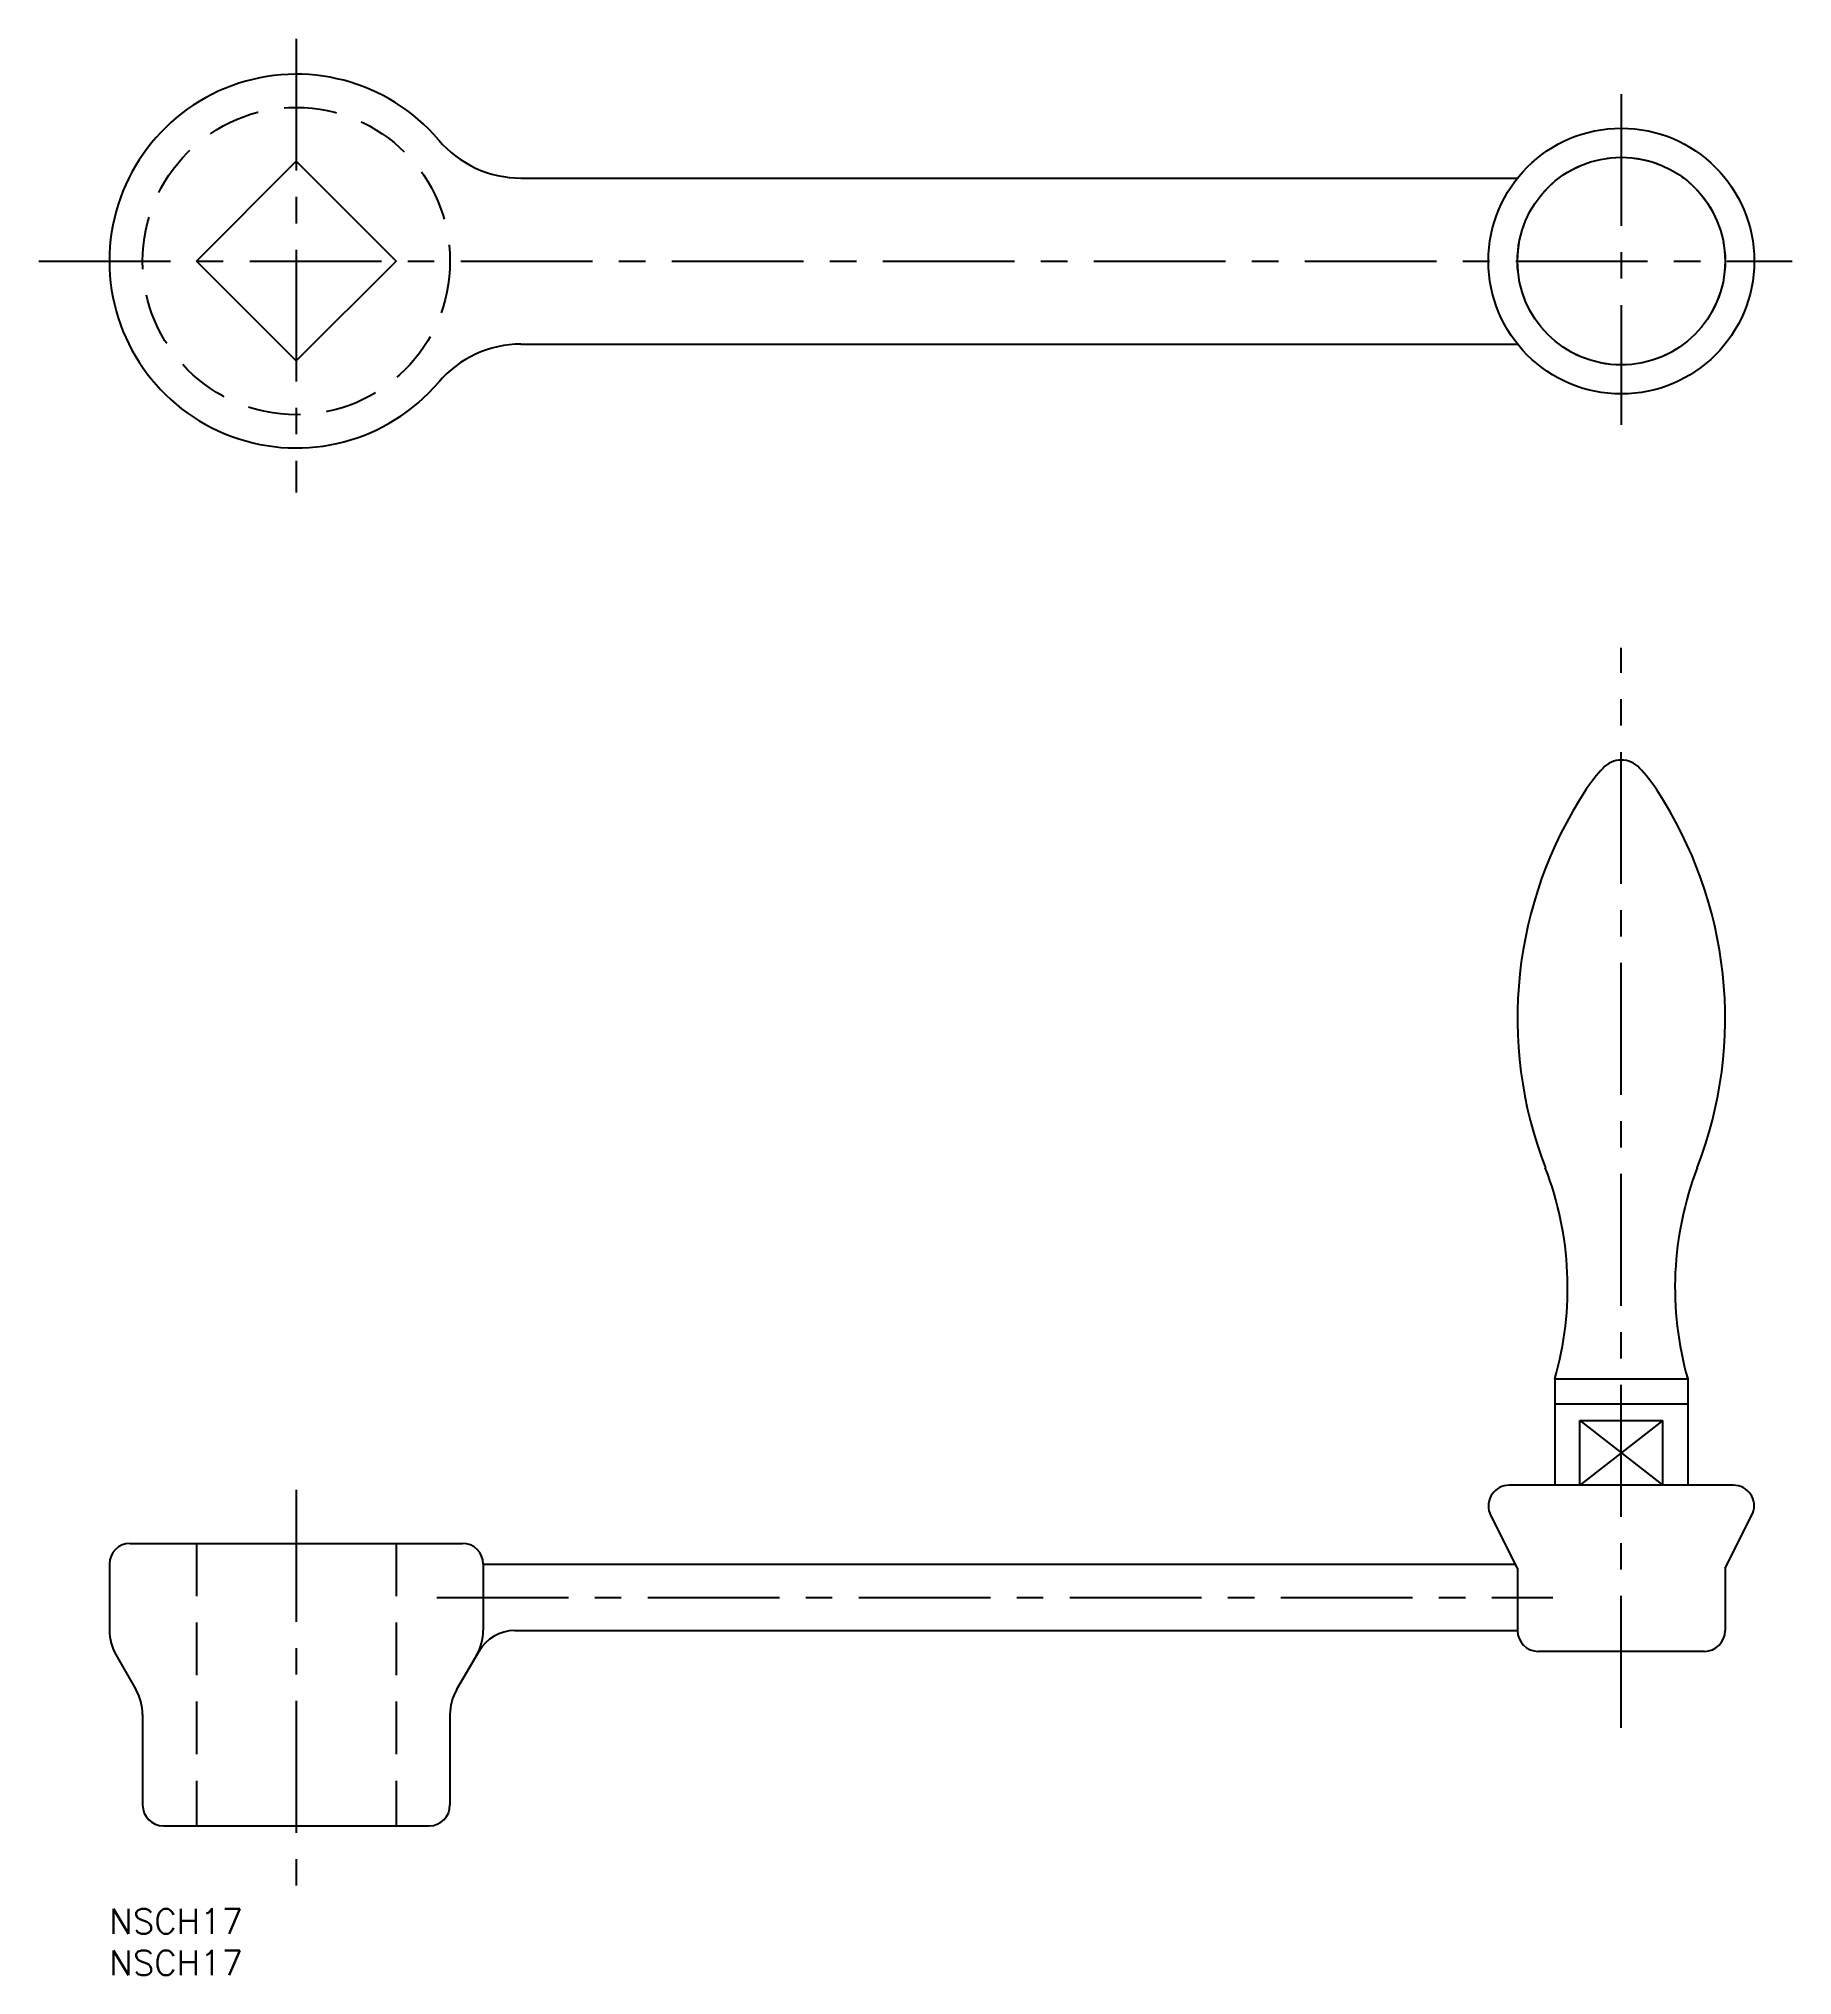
# Model space of a CAD drawing. Extents: x -9 to 203, y -8 to 225.
import ezdxf

# ---------------------------------------------------------------- set-up
doc = ezdxf.new("R2010")
doc.units = 0
doc.header["$LTSCALE"] = 0.5
doc.linetypes.add('CENTER', pattern=[50.8, 31.75, -6.35, 6.35, -6.35])
doc.linetypes.add('DASHED', pattern=[19.05, 12.7, -6.35])
for name, color, linetype in [('CENTER', 1, 'CENTER'), ('MSM_CENTER', 1, 'CENTER'), ('MSM_CONTINUOUS', 7, 'CONTINUOUS'), ('MSM_DASHED', 4, 'DASHED'), ('MSM_NARROW', 5, 'CONTINUOUS'), ('MSM_PART_NUMBER', 7, 'CONTINUOUS')]:
    doc.layers.add(name, color=color, linetype=linetype)
doc.styles.get("Standard").update_dxf_attribs({"font": 'txt.shx', "height": 3, "bigfont": 'bigfont.shx'})

# ---------------------------------------------------------------- blocks, each defined once
blk = doc.blocks.new('*U8')
at = {"layer": 'MSM_PART_NUMBER'}
blk.add_text('NSCH17', height=3, dxfattribs=at).set_placement((0, -3))
blk = doc.blocks.new('*U9')
at = {"layer": 'MSM_PART_NUMBER'}
blk.add_text('NSCH17', height=3, dxfattribs=at).set_placement((0, -8))

msp = doc.modelspace()

# ---------------------------------------------------------------- linework, layer by layer
at = {"layer": 'CENTER'}
for p, q in [((22.5, 225.15), (22.5, 170.53)), ((182, 218.49), (182, 178.66)), ((-8.51, 198.38), (202.58, 198.38)), ((22.5, 50.44), (22.5, 1.95)), ((39.4, 37.5), (173.74, 37.5))]:
    msp.add_line(p, q, dxfattribs=at)
at = {"layer": 'MSM_CENTER'}
msp.add_line((182, 21.8), (182, 151.82), dxfattribs=at)
at = {"layer": 'MSM_CONTINUOUS'}
for p, q in [((10.48, 198.38), (22.5, 210.4)), ((22.5, 210.4), (34.52, 198.38)), ((49.54, 208.38), (169.51, 208.38)), ((22.5, 186.36), (10.48, 198.38)), ((34.52, 198.38), (22.5, 186.36)), ((49.54, 188.38), (169.51, 188.38)), ((174, 63.8), (174, 51)), ((174, 63.8), (190, 63.8)), ((190, 63.8), (190, 51)), ((174, 60.8), (190, 60.8)), ((177, 51), (177, 58.8)), ((177, 58.8), (187, 58.8)), ((187, 51), (187, 58.8)), ((195.5, 51), (168.5, 51)), ((169.5, 41), (166.16, 47.63)), ((194.5, 41), (197.84, 47.63)), ((2.5, 44), (42.5, 44)), ((0, 41.5), (0, 33.54)), ((45, 41.5), (45, 33.53)), ((45, 41.5), (169.24, 41.5)), ((169.5, 41), (169.5, 33.5)), ((194.5, 41), (194.5, 33.5)), ((48.8, 33.5), (169.5, 33.5)), ((0.8, 30.54), (3.2, 26.39)), ((44.47, 31), (41.8, 26.39)), ((192, 31), (172, 31)), ((4, 23.39), (4, 12.5)), ((41, 23.39), (41, 12.5)), ((6.5, 10), (38.5, 10))]:
    msp.add_line(p, q, dxfattribs=at)
for radius in [16, 12.5]:
    msp.add_circle((182, 198.38), radius, dxfattribs=at)
for centre, radius, start, end in [((22.5, 198.38), 22.5, 40.3825, 319.6175), ((49.54, 221.38), 13, 220.3825, 270), ((49.54, 175.38), 13, 90, 139.6175), ((182, 135.3), 3, 42.9583, 137.0417), ((194.44, 123.72), 20, 137.0417, 146.6455), ((169.56, 123.72), 20, 33.3545, 42.9583), ((219.5, 107.22), 50, 146.6455, 201.1142), ((144.5, 107.22), 50, 338.8858, 33.3545), ((135.54, 74.8), 40, 344.038, 21.1142), ((228.46, 74.8), 40, 158.8858, 195.962), ((168.5, 48.5), 2.5, 90, 200.3029), ((195.5, 48.5), 2.5, 339.6971, 90), ((2.5, 41.5), 2.5, 90, 180), ((42.5, 41.5), 2.5, 0, 90), ((6, 33.54), 6, 180, 210), ((39, 33.53), 6, 330, 0), ((48.8, 28.5), 5, 90, 150), ((172, 33.5), 2.5, 180, 270), ((192, 33.5), 2.5, 270, 0), ((-2, 23.39), 6, 0, 30), ((47, 23.39), 6, 150, 180), ((6.5, 12.5), 2.5, 180, 270), ((38.5, 12.5), 2.5, 270, 0)]:
    msp.add_arc(centre, radius, start, end, dxfattribs=at)
at = {"layer": 'MSM_DASHED'}
for p, q in [((10.48, 44), (10.48, 10)), ((34.52, 44), (34.52, 10))]:
    msp.add_line(p, q, dxfattribs=at)
for centre, radius in [((22.5, 198.38), 18.5), ((182, 198.38), 12.5)]:
    msp.add_circle(centre, radius, dxfattribs=at)
at = {"layer": 'MSM_NARROW'}
for p, q in [((187, 58.8), (177, 51)), ((177, 58.8), (187, 51))]:
    msp.add_line(p, q, dxfattribs=at)

# ---------------------------------------------------------------- block references
at = {"layer": 'MSM_CONTINUOUS'}
for name in ['*U8', '*U9']:
    msp.add_blockref(name, (0, 0), dxfattribs=at)

doc.saveas('drawing.dxf')
